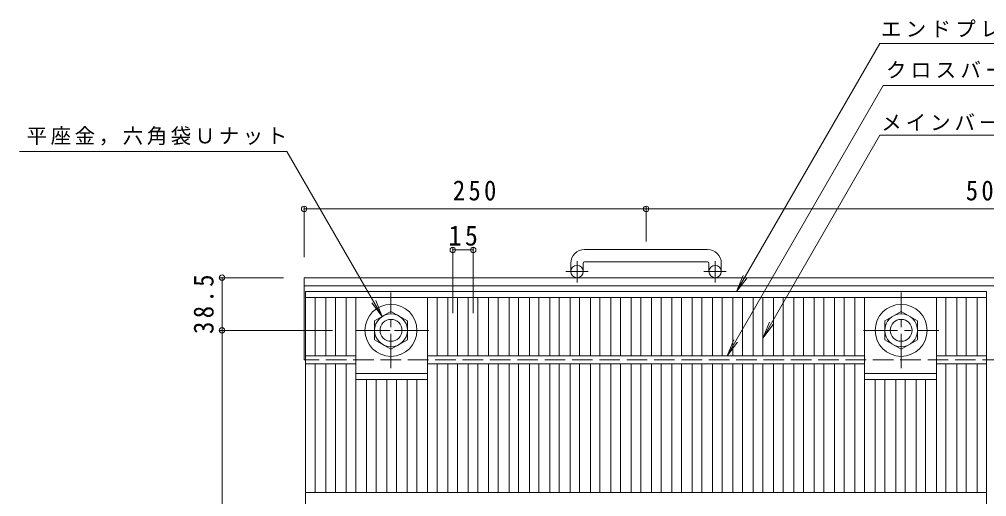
# Model space of a CAD drawing. Units: millimetres, scale not verified. Extents: x -900 to 863, y -688 to 666.
# Drawn here: x -900 to -193, y 317 to 666 of the extents above; entities that cross this region are included whole.
import ezdxf

# ---------------------------------------------------------------- set-up
doc = ezdxf.new("R2010")
doc.units = ezdxf.units.MM
doc.header["$LTSCALE"] = 5
doc.header["$PDMODE"] = 32
doc.header["$PDSIZE"] = 4
doc.linetypes.add('CHAIN1', pattern=[8, 5, -1, 1, -1])
doc.linetypes.add('DASHED3', pattern=[4, 3, -1])
for name, color, linetype, lineweight in [('0-1_躯体', 2, 'Continuous', 9), ('0-2_仕上', 3, 'Continuous', 9), ('0-4_その他', 7, 'Continuous', 9), ('0-5_寸法', 7, 'Continuous', 9)]:
    doc.layers.add(name, color=color, linetype=linetype, lineweight=lineweight)
doc.styles.add('ＭＳ ゴシック', font='')
doc.styles.get('ＭＳ ゴシック').set_extended_font_data('MS Gothic')

msp = doc.modelspace()

# ---------------------------------------------------------------- linework, layer by layer
at = {"layer": '0-1_躯体'}
for p, q in [((-396.892, 497.91), (-486.892, 497.91)), ((-486.892, 488.91), (-396.892, 488.91)), ((-496.892, 487.91), (-496.892, 481.81)), ((-487.893, 487.91), (-487.893, 481.81)), ((-395.892, 487.91), (-395.892, 481.81)), ((-386.892, 487.91), (-386.892, 481.81)), ((-691.892, 417.31), (-691.892, 477.31)), ((218.996, 477.31), (-691.892, 477.31)), ((217.133, 471.31), (-691.892, 471.31))]:
    msp.add_line(p, q, dxfattribs=at)
at = {"layer": '0-1_躯体', "linetype": 'CHAIN1'}
for p, q in [((-492.393, 473.702), (-492.393, 489.3)), ((-391.392, 473.702), (-391.392, 489.3)), ((-484.229, 481.81), (-500.636, 481.81)), ((-383.229, 481.81), (-399.636, 481.81)), ((-628.392, 411.173), (-628.392, 466.447)), ((-255.392, 411.173), (-255.392, 466.447)), ((-283.029, 438.81), (-227.755, 438.81))]:
    msp.add_line(p, q, dxfattribs=at)
at = {"layer": '0-1_躯体', "linetype": 'DASHED3'}
msp.add_line((218.996, 417.31), (-691.892, 417.31), dxfattribs=at)
at = {"layer": '0-1_躯体'}
for points in [[(-640.393, 445.737), (-640.393, 431.881), (-628.392, 424.952), (-616.393, 431.881), (-616.393, 445.737), (-628.392, 452.666)], [(-243.392, 445.737), (-243.392, 431.881), (-255.392, 424.952), (-267.392, 431.881), (-267.392, 445.737), (-255.392, 452.666)]]:
    msp.add_lwpolyline(points, close=True, dxfattribs=at)
at = {"layer": '0-1_躯体', "linetype": 'CHAIN1'}
msp.add_lwpolyline([(-600.756, 438.81), (-628.92, 438.81), (-656.029, 438.81)], dxfattribs=at)
at = {"layer": '0-1_躯体'}
for centre, radius in [((-492.393, 481.81), 4.5), ((-391.392, 481.81), 4.5), ((-628.392, 438.81), 19), ((-255.392, 438.81), 19), ((-628.392, 438.81), 12), ((-628.392, 438.81), 8), ((-255.392, 438.81), 12), ((-255.392, 438.81), 8)]:
    msp.add_circle(centre, radius, dxfattribs=at)
for centre, radius, start, end in [((-486.892, 487.91), 10, 90, 180), ((-396.892, 487.91), 10, 0, 90), ((-486.892, 487.91), 1, 90, 180), ((-396.892, 487.91), 1, 0, 90)]:
    msp.add_arc(centre, radius, start, end, dxfattribs=at)
at = {"layer": '0-2_仕上'}
for p, q in [((-690.892, 462.81), (-192.893, 462.81)), ((-683.892, 420.311), (-683.892, 462.81)), ((-676.013, 420.311), (-676.013, 462.81)), ((-669.013, 420.311), (-669.013, 462.81)), ((-661.135, 420.311), (-661.135, 462.81)), ((-654.135, 462.81), (-654.135, 320.311)), ((-601.619, 462.81), (-601.619, 320.311)), ((-594.619, 420.311), (-594.619, 462.81)), ((-586.74, 420.311), (-586.74, 462.81)), ((-579.741, 420.311), (-579.741, 462.81)), ((-571.862, 420.311), (-571.862, 462.81)), ((-564.862, 420.311), (-564.862, 462.81)), ((-556.983, 420.311), (-556.983, 462.81)), ((-549.983, 420.311), (-549.983, 462.81)), ((-542.104, 420.311), (-542.104, 462.81)), ((-535.104, 420.311), (-535.104, 462.81)), ((-527.225, 420.311), (-527.225, 462.81)), ((-520.225, 420.311), (-520.225, 462.81)), ((-512.346, 420.311), (-512.346, 462.81)), ((-505.346, 420.311), (-505.346, 462.81)), ((-497.468, 420.311), (-497.468, 462.81)), ((-490.468, 420.311), (-490.468, 462.81)), ((-482.589, 420.311), (-482.589, 462.81)), ((-475.589, 420.311), (-475.589, 462.81)), ((-467.71, 420.311), (-467.71, 462.81)), ((-460.71, 420.311), (-460.71, 462.81)), ((-452.831, 420.311), (-452.831, 462.81)), ((-445.831, 420.311), (-445.831, 462.81)), ((-437.953, 420.311), (-437.953, 462.81)), ((-430.953, 420.311), (-430.953, 462.81)), ((-423.074, 420.311), (-423.074, 462.81)), ((-416.074, 420.311), (-416.074, 462.81)), ((-408.195, 420.311), (-408.195, 462.81)), ((-401.195, 420.311), (-401.195, 462.81)), ((-393.317, 420.311), (-393.317, 462.81)), ((-386.316, 420.311), (-386.316, 462.81)), ((-378.437, 420.311), (-378.437, 462.81)), ((-371.438, 420.311), (-371.438, 462.81)), ((-363.559, 420.311), (-363.559, 462.81)), ((-356.559, 420.311), (-356.559, 462.81)), ((-348.68, 420.311), (-348.68, 462.81)), ((-341.68, 420.311), (-341.68, 462.81)), ((-333.801, 420.311), (-333.801, 462.81)), ((-326.801, 420.311), (-326.801, 462.81)), ((-318.922, 420.311), (-318.922, 462.81)), ((-311.922, 420.311), (-311.922, 462.81)), ((-304.043, 420.311), (-304.043, 462.81)), ((-297.043, 420.311), (-297.043, 462.81)), ((-289.164, 420.311), (-289.164, 462.81)), ((-282.164, 462.81), (-282.164, 320.311)), ((-229.649, 462.81), (-229.649, 320.311)), ((-222.649, 420.311), (-222.649, 462.81)), ((-214.771, 420.311), (-214.771, 462.81)), ((-207.771, 420.311), (-207.771, 462.81)), ((-199.892, 462.81), (-199.892, 420.311)), ((-690.892, 420.311), (-654.135, 420.311)), ((-601.619, 420.311), (-282.165, 420.311)), ((-229.649, 420.311), (-192.893, 420.311)), ((-690.892, 414.311), (-654.135, 414.311)), ((-683.892, 320.311), (-683.892, 414.311)), ((-676.013, 320.311), (-676.013, 414.311)), ((-669.013, 320.311), (-669.013, 414.311)), ((-661.135, 320.311), (-661.135, 414.311)), ((-601.619, 414.311), (-282.165, 414.311)), ((-594.619, 320.311), (-594.619, 414.311)), ((-586.74, 320.311), (-586.74, 414.311)), ((-579.741, 320.311), (-579.741, 414.311)), ((-571.862, 320.311), (-571.862, 414.311)), ((-564.862, 320.311), (-564.862, 414.311)), ((-556.983, 320.311), (-556.983, 414.311)), ((-549.983, 320.311), (-549.983, 414.311)), ((-542.104, 320.311), (-542.104, 414.311)), ((-535.104, 320.311), (-535.104, 414.311)), ((-527.225, 320.311), (-527.225, 414.311)), ((-520.225, 320.311), (-520.225, 414.311)), ((-512.346, 320.311), (-512.346, 414.311)), ((-505.346, 320.311), (-505.346, 414.311)), ((-497.468, 320.311), (-497.468, 414.311)), ((-490.468, 320.311), (-490.468, 414.311)), ((-482.589, 320.311), (-482.589, 414.311)), ((-475.589, 320.311), (-475.589, 414.311)), ((-467.71, 320.311), (-467.71, 414.311)), ((-460.71, 320.311), (-460.71, 414.311)), ((-452.831, 320.311), (-452.831, 414.311)), ((-445.831, 320.311), (-445.831, 414.311)), ((-437.953, 320.311), (-437.953, 414.311)), ((-430.953, 320.311), (-430.953, 414.311)), ((-423.074, 320.311), (-423.074, 414.311)), ((-416.074, 320.311), (-416.074, 414.311)), ((-408.195, 320.311), (-408.195, 414.311)), ((-401.195, 320.311), (-401.195, 414.311)), ((-393.317, 320.311), (-393.317, 414.311)), ((-386.316, 320.311), (-386.316, 414.311)), ((-378.437, 320.311), (-378.437, 414.311)), ((-371.438, 320.311), (-371.438, 414.311)), ((-363.559, 320.311), (-363.559, 414.311)), ((-356.559, 320.311), (-356.559, 414.311)), ((-348.68, 320.311), (-348.68, 414.311)), ((-341.68, 320.311), (-341.68, 414.311)), ((-333.801, 320.311), (-333.801, 414.311)), ((-326.801, 320.311), (-326.801, 414.311)), ((-318.922, 320.311), (-318.922, 414.311)), ((-311.922, 320.311), (-311.922, 414.311)), ((-304.043, 320.311), (-304.043, 414.311)), ((-297.043, 320.311), (-297.043, 414.311)), ((-289.164, 320.311), (-289.164, 414.311)), ((-229.649, 414.311), (-192.893, 414.311)), ((-222.649, 320.311), (-222.649, 414.311)), ((-214.771, 320.311), (-214.771, 414.311)), ((-207.771, 320.311), (-207.771, 414.311)), ((-199.892, 414.311), (-199.892, 320.311)), ((-654.135, 407.31), (-601.619, 407.31)), ((-282.164, 407.31), (-229.649, 407.31)), ((-654.135, 402.81), (-601.619, 402.81)), ((-646.256, 320.311), (-646.256, 402.81)), ((-639.256, 320.311), (-639.256, 402.81)), ((-631.377, 320.311), (-631.377, 402.81)), ((-624.377, 320.311), (-624.377, 402.81)), ((-616.498, 320.311), (-616.498, 402.81)), ((-609.498, 320.311), (-609.498, 402.81)), ((-282.164, 402.81), (-229.649, 402.81)), ((-274.286, 320.311), (-274.286, 402.81)), ((-267.286, 320.311), (-267.286, 402.81)), ((-259.407, 320.311), (-259.407, 402.81)), ((-252.407, 320.311), (-252.407, 402.81)), ((-244.528, 320.311), (-244.528, 402.81)), ((-237.528, 320.311), (-237.528, 402.81)), ((-690.892, 320.311), (-192.893, 320.311))]:
    msp.add_line(p, q, dxfattribs=at)
msp.add_lwpolyline([(-690.892, -32.69), (-690.892, 467.311), (-192.893, 467.311), (-192.893, -32.69)], close=True, dxfattribs=at)
at = {"layer": '0-4_その他'}
for p, q in [((-691.892, 492.31), (-691.892, 529.344)), ((-691.892, 527.544), (236.086, 527.544)), ((-441.892, 503.852), (-441.892, 529.344)), ((-583.24, 451.299), (-583.24, 499.34)), ((-583.24, 497.54), (-568.24, 497.54)), ((-568.24, 451.299), (-568.24, 499.34)), ((-706.892, 477.31), (-753.692, 477.31)), ((-751.892, -42.69), (-751.892, 477.31)), ((-671.029, 438.81), (-753.692, 438.81))]:
    msp.add_line(p, q, dxfattribs=at)
for p in [(-691.892, 527.544), (-441.892, 527.544), (-583.24, 497.54), (-568.24, 497.54), (-751.892, 477.31), (-751.892, 438.81)]:
    msp.add_point(p, dxfattribs=at)
at = {"layer": '0-5_寸法'}
for p, q in [((-271.08, 648.524), (-41.528, 648.524)), ((-268.67, 617.673), (-82.381, 617.673)), ((-270.875, 581.543), (-19.464, 581.543)), ((-900.098, 569.62), (-704.443, 569.62)), ((-375.703, 467.311), (-368.094, 477.228)), ((-634.788, 448.973), (-639.572, 460.522)), ((-356.559, 433.135), (-348.949, 443.052)), ((-382.617, 420.311), (-375.008, 430.228))]:
    msp.add_line(p, q, dxfattribs=at)
for points in [[(-271.08, 648.524), (-375.703, 467.311), (-370.92, 478.86)], [(-268.67, 617.673), (-382.617, 420.311), (-377.833, 431.859)], [(-270.875, 581.543), (-356.559, 433.135), (-351.775, 444.684)], [(-704.443, 569.62), (-634.788, 448.973), (-642.398, 458.89)]]:
    msp.add_lwpolyline(points, dxfattribs=at)

# ---------------------------------------------------------------- texts
at = {"layer": '0-4_その他', "color": 2, "char_height": 14.66, "attachment_point": 7, "style": 'ＭＳ ゴシック'}
for s, insert in [('\\T1.27;\\W0.9;250', (-583.142, 533.544)), ('\\T1.27;\\W0.9;500', (-208.142, 533.544)), ('\\T1.27;\\W0.95;15', (-586.366, 500.54))]:
    msp.add_mtext(s, dxfattribs=dict(at, insert=insert))
at = {"layer": '0-4_その他', "color": 2, "insert": (-757.892, 436.185), "char_height": 14.66, "attachment_point": 7, "rotation": 90, "style": 'ＭＳ ゴシック'}
msp.add_mtext('\\T1.28;\\W0.9;38.5', dxfattribs=at)
at = {"layer": '0-5_寸法', "char_height": 11, "attachment_point": 7, "style": 'ＭＳ ゴシック'}
for s, insert in [('\\T1.21;エンドプレート\\~ＦＢ4.5×44', (-270.269, 652.955)), ('\\T1.21;クロスバー\\~φ６\\~＠100', (-266.512, 620.585)), ('\\T1.19;メインバー\\~ＮＳⅠ－５０\\~＠15', (-269.98, 584.168)), ('\\T1.17;平座金，六角袋Ｕナット', (-894.771, 573.843))]:
    msp.add_mtext(s, dxfattribs=dict(at, insert=insert))

doc.saveas('drawing.dxf')
